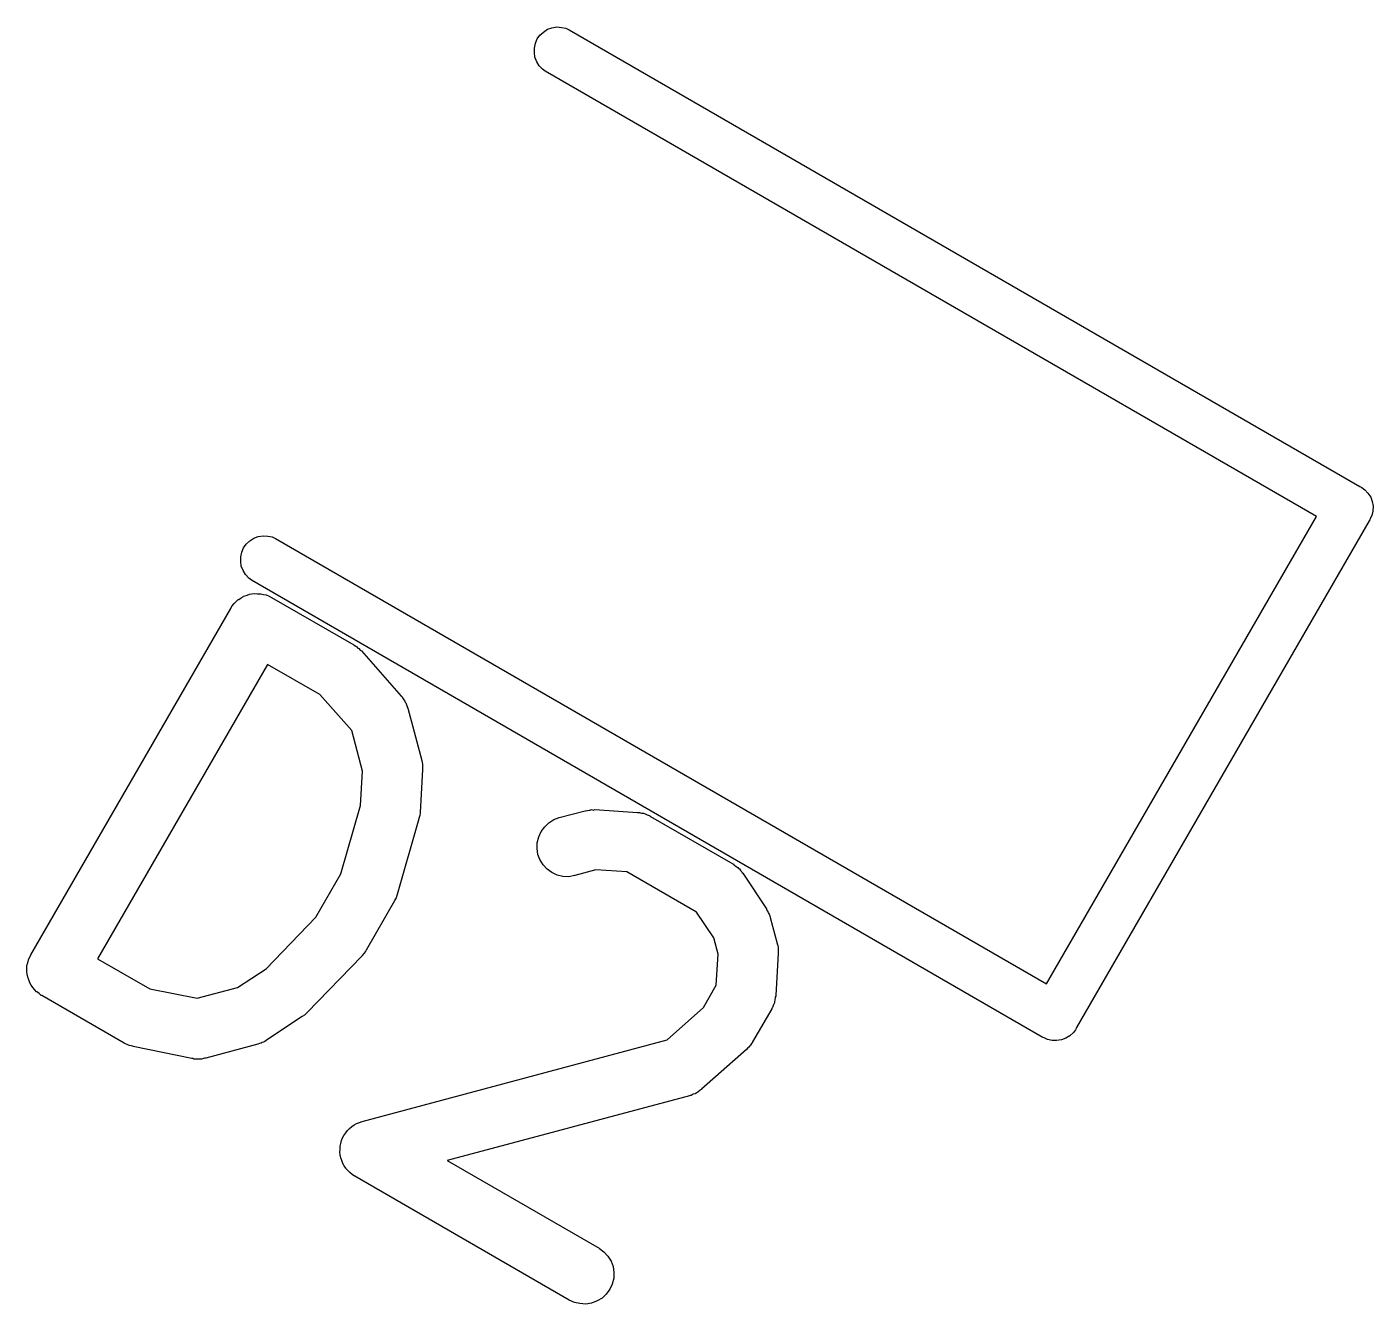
# Model space of a CAD drawing. Extents: x 113.5 to 162.5, y -151.1 to -75.5.
# Drawn here: x 156.345 to 159.714, y -113.098 to -109.903 of the extents above; entities that cross this region are included whole.
import ezdxf

# ---------------------------------------------------------------- set-up
doc = ezdxf.new("R2010")
doc.units = 0
doc.layers.add('BLACK', color=7, linetype='CONTINUOUS')

msp = doc.modelspace()

# ---------------------------------------------------------------- linework, layer by layer
at = {"layer": 'BLACK', "linetype": 'CONTINUOUS'}
for p, q in [((157.622, -109.933), (157.629, -109.924)), ((157.629, -109.924), (157.638, -109.916)), ((157.638, -109.916), (157.648, -109.909)), ((157.648, -109.909), (157.659, -109.905)), ((157.659, -109.905), (157.671, -109.903)), ((157.671, -109.903), (157.683, -109.904)), ((157.683, -109.904), (157.694, -109.906)), ((157.694, -109.906), (157.702, -109.91)), ((157.702, -109.91), (159.681, -111.053)), ((157.615, -109.956), (157.618, -109.944)), ((157.615, -109.967), (157.615, -109.956)), ((157.618, -109.944), (157.622, -109.933)), ((157.616, -109.979), (157.615, -109.967)), ((157.621, -109.99), (157.616, -109.979)), ((157.627, -110), (157.621, -109.99)), ((157.635, -110.009), (157.627, -110)), ((157.642, -110.014), (157.635, -110.009)), ((159.572, -111.128), (157.642, -110.014)), ((159.681, -111.053), (159.684, -111.054)), ((159.684, -111.054), (159.686, -111.055)), ((159.686, -111.055), (159.693, -111.061)), ((159.693, -111.061), (159.701, -111.069)), ((159.701, -111.069), (159.708, -111.079)), ((159.708, -111.079), (159.708, -111.079)), ((159.708, -111.079), (159.712, -111.09)), ((159.712, -111.09), (159.714, -111.102)), ((159.714, -111.102), (159.713, -111.114)), ((158.897, -112.297), (159.572, -111.128)), ((159.704, -111.139), (158.972, -112.406)), ((159.706, -111.136), (159.704, -111.139)), ((159.707, -111.133), (159.706, -111.136)), ((159.711, -111.125), (159.707, -111.133)), ((159.713, -111.114), (159.711, -111.125)), ((156.924, -111.178), (156.936, -111.176)), ((156.936, -111.176), (156.948, -111.177)), ((156.883, -111.217), (156.887, -111.206)), ((156.887, -111.206), (156.894, -111.197)), ((156.894, -111.197), (156.903, -111.189)), ((156.903, -111.189), (156.913, -111.182)), ((156.913, -111.182), (156.924, -111.178)), ((156.948, -111.177), (156.959, -111.179)), ((156.959, -111.179), (156.967, -111.183)), ((156.967, -111.183), (158.897, -112.297)), ((156.88, -111.229), (156.883, -111.217)), ((156.88, -111.24), (156.88, -111.229)), ((156.881, -111.252), (156.88, -111.24)), ((156.886, -111.263), (156.881, -111.252)), ((156.892, -111.273), (156.886, -111.263)), ((156.9, -111.282), (156.892, -111.273)), ((156.907, -111.287), (156.9, -111.282)), ((158.886, -112.43), (156.907, -111.287)), ((156.859, -111.351), (156.864, -111.345)), ((156.864, -111.345), (156.869, -111.34)), ((156.864, -111.345), (156.864, -111.345)), ((156.864, -111.345), (156.864, -111.345)), ((156.869, -111.34), (156.874, -111.335)), ((156.874, -111.335), (156.874, -111.335)), ((156.874, -111.335), (156.875, -111.335)), ((156.875, -111.335), (156.881, -111.331)), ((156.881, -111.331), (156.887, -111.328)), ((156.887, -111.327), (156.894, -111.325)), ((156.887, -111.328), (156.887, -111.327)), ((156.887, -111.328), (156.887, -111.328)), ((156.894, -111.325), (156.9, -111.323)), ((156.9, -111.323), (156.901, -111.323)), ((156.901, -111.322), (156.908, -111.321)), ((156.901, -111.323), (156.901, -111.322)), ((156.908, -111.321), (156.915, -111.32)), ((156.915, -111.32), (156.915, -111.32)), ((156.915, -111.32), (156.915, -111.32)), ((156.915, -111.32), (156.922, -111.321)), ((156.922, -111.321), (156.93, -111.321)), ((156.93, -111.321), (156.93, -111.321)), ((156.93, -111.321), (156.93, -111.321)), ((156.93, -111.321), (156.937, -111.323)), ((156.937, -111.323), (156.944, -111.324)), ((156.944, -111.324), (156.944, -111.324)), ((156.944, -111.324), (156.944, -111.324)), ((156.944, -111.324), (156.951, -111.327)), ((156.951, -111.327), (156.957, -111.33)), ((156.957, -111.33), (157.163, -111.449)), ((156.355, -112.224), (156.855, -111.358)), ((156.855, -111.357), (156.859, -111.351)), ((156.855, -111.358), (156.855, -111.357)), ((156.855, -111.357), (156.855, -111.357)), ((156.855, -111.357), (156.855, -111.357)), ((156.855, -111.357), (156.855, -111.357)), ((157.163, -111.449), (157.164, -111.45)), ((157.164, -111.45), (157.168, -111.452)), ((157.168, -111.452), (157.171, -111.454)), ((157.171, -111.454), (157.173, -111.457)), ((157.173, -111.457), (157.176, -111.458)), ((157.176, -111.458), (157.179, -111.462)), ((157.179, -111.462), (157.182, -111.464)), ((157.182, -111.464), (157.282, -111.577)), ((156.947, -111.498), (156.522, -112.234)), ((157.078, -111.573), (156.947, -111.498)), ((157.158, -111.663), (157.078, -111.573)), ((157.282, -111.577), (157.283, -111.578)), ((157.283, -111.578), (157.284, -111.58)), ((157.284, -111.58), (157.285, -111.581)), ((157.285, -111.581), (157.288, -111.586)), ((157.288, -111.586), (157.291, -111.59)), ((157.291, -111.59), (157.292, -111.592)), ((157.292, -111.592), (157.293, -111.594)), ((157.293, -111.594), (157.295, -111.599)), ((157.295, -111.599), (157.297, -111.603)), ((157.297, -111.603), (157.297, -111.605)), ((157.297, -111.605), (157.298, -111.607)), ((157.298, -111.607), (157.333, -111.738)), ((157.185, -111.765), (157.158, -111.663)), ((157.333, -111.738), (157.333, -111.739)), ((157.333, -111.739), (157.334, -111.743)), ((157.334, -111.743), (157.335, -111.747)), ((157.335, -111.747), (157.335, -111.75)), ((157.18, -111.851), (157.185, -111.765)), ((157.335, -111.761), (157.329, -111.868)), ((157.335, -111.75), (157.335, -111.753)), ((157.335, -111.753), (157.335, -111.757)), ((157.335, -111.757), (157.335, -111.761)), ((157.131, -112.022), (157.18, -111.851)), ((157.326, -111.884), (157.272, -112.073)), ((157.328, -111.876), (157.326, -111.883)), ((157.326, -111.883), (157.326, -111.883)), ((157.326, -111.883), (157.326, -111.884)), ((157.329, -111.869), (157.328, -111.876)), ((157.329, -111.868), (157.329, -111.869)), ((157.329, -111.869), (157.329, -111.869)), ((157.329, -111.869), (157.329, -111.869)), ((157.664, -111.886), (157.677, -111.881)), ((157.677, -111.881), (157.742, -111.864)), ((157.742, -111.864), (157.743, -111.864)), ((157.743, -111.864), (157.748, -111.863)), ((157.748, -111.863), (157.752, -111.862)), ((157.752, -111.862), (157.755, -111.862)), ((157.755, -111.862), (157.758, -111.861)), ((157.758, -111.861), (157.762, -111.862)), ((157.762, -111.862), (157.766, -111.861)), ((157.766, -111.861), (157.873, -111.868)), ((157.873, -111.868), (157.874, -111.868)), ((157.874, -111.868), (157.876, -111.868)), ((157.876, -111.868), (157.878, -111.868)), ((157.878, -111.868), (157.883, -111.87)), ((157.883, -111.87), (157.888, -111.87)), ((157.888, -111.87), (157.89, -111.871)), ((157.89, -111.871), (157.892, -111.872)), ((157.892, -111.872), (157.897, -111.874)), ((157.897, -111.874), (157.902, -111.876)), ((157.902, -111.876), (157.904, -111.877)), ((157.904, -111.877), (157.906, -111.878)), ((157.906, -111.878), (158.112, -111.997)), ((157.626, -111.929), (157.632, -111.916)), ((157.632, -111.916), (157.641, -111.904)), ((157.641, -111.904), (157.651, -111.894)), ((157.651, -111.894), (157.664, -111.886)), ((157.622, -111.944), (157.626, -111.929)), ((157.622, -111.958), (157.622, -111.944)), ((157.624, -111.973), (157.622, -111.958)), ((157.629, -111.986), (157.624, -111.973)), ((157.637, -111.999), (157.629, -111.986)), ((157.647, -112.01), (157.637, -111.999)), ((157.659, -112.018), (157.647, -112.01)), ((157.672, -112.025), (157.659, -112.018)), ((157.769, -112.012), (157.716, -112.026)), ((157.846, -112.017), (157.769, -112.012)), ((158.021, -112.118), (157.846, -112.017)), ((158.112, -111.997), (158.113, -111.997)), ((158.113, -111.997), (158.114, -111.999)), ((158.114, -111.999), (158.116, -112)), ((158.116, -112), (158.12, -112.003)), ((158.12, -112.003), (158.124, -112.006)), ((158.124, -112.006), (158.126, -112.008)), ((158.126, -112.008), (158.128, -112.009)), ((158.128, -112.009), (158.131, -112.013)), ((158.131, -112.013), (158.134, -112.017)), ((158.134, -112.017), (158.135, -112.019)), ((158.135, -112.019), (158.137, -112.02)), ((157.068, -112.13), (157.131, -112.022)), ((157.686, -112.028), (157.672, -112.025)), ((157.701, -112.029), (157.686, -112.028)), ((157.715, -112.026), (157.701, -112.029)), ((157.716, -112.026), (157.715, -112.026)), ((158.137, -112.02), (158.196, -112.109)), ((157.269, -112.082), (157.266, -112.087)), ((157.271, -112.076), (157.269, -112.082)), ((157.272, -112.074), (157.271, -112.075)), ((157.271, -112.075), (157.271, -112.076)), ((157.272, -112.073), (157.272, -112.074)), ((157.265, -112.089), (157.194, -112.213)), ((157.266, -112.088), (157.265, -112.089)), ((157.266, -112.087), (157.266, -112.088)), ((158.064, -112.182), (158.021, -112.118)), ((158.196, -112.109), (158.196, -112.11)), ((158.196, -112.11), (158.198, -112.114)), ((158.198, -112.114), (158.2, -112.118)), ((158.2, -112.118), (158.201, -112.12)), ((158.201, -112.12), (158.203, -112.123)), ((156.944, -112.259), (157.068, -112.13)), ((158.203, -112.123), (158.204, -112.127)), ((158.204, -112.127), (158.205, -112.131)), ((158.205, -112.131), (158.223, -112.196)), ((158.075, -112.223), (158.064, -112.182)), ((157.188, -112.221), (157.184, -112.226)), ((157.192, -112.216), (157.188, -112.221)), ((157.193, -112.214), (157.192, -112.215)), ((157.192, -112.215), (157.192, -112.216)), ((157.194, -112.213), (157.193, -112.214)), ((158.225, -112.22), (158.219, -112.326)), ((158.223, -112.196), (158.223, -112.197)), ((158.223, -112.197), (158.224, -112.201)), ((158.224, -112.201), (158.225, -112.206)), ((158.225, -112.206), (158.225, -112.209)), ((158.225, -112.209), (158.225, -112.212)), ((158.225, -112.212), (158.225, -112.216)), ((158.225, -112.216), (158.225, -112.22)), ((156.345, -112.251), (156.347, -112.244)), ((156.345, -112.258), (156.345, -112.251)), ((156.345, -112.251), (156.345, -112.251)), ((156.345, -112.251), (156.345, -112.251)), ((156.347, -112.244), (156.349, -112.237)), ((156.349, -112.236), (156.352, -112.23)), ((156.349, -112.237), (156.349, -112.236)), ((156.349, -112.237), (156.349, -112.237)), ((156.352, -112.23), (156.355, -112.224)), ((156.522, -112.234), (156.653, -112.309)), ((157.183, -112.228), (157.046, -112.369)), ((157.184, -112.227), (157.183, -112.228)), ((157.184, -112.226), (157.184, -112.227)), ((158.07, -112.3), (158.075, -112.223)), ((156.345, -112.265), (156.345, -112.258)), ((156.345, -112.266), (156.345, -112.265)), ((156.346, -112.273), (156.345, -112.266)), ((156.345, -112.266), (156.345, -112.266)), ((156.347, -112.28), (156.346, -112.273)), ((156.35, -112.287), (156.347, -112.28)), ((156.347, -112.28), (156.347, -112.28)), ((156.347, -112.28), (156.347, -112.28)), ((156.352, -112.294), (156.35, -112.287)), ((156.872, -112.306), (156.944, -112.259)), ((156.356, -112.3), (156.352, -112.294)), ((156.352, -112.294), (156.352, -112.294)), ((156.352, -112.294), (156.352, -112.294)), ((156.36, -112.306), (156.356, -112.3)), ((156.365, -112.312), (156.36, -112.306)), ((156.36, -112.306), (156.36, -112.306)), ((156.36, -112.306), (156.36, -112.306)), ((156.369, -112.317), (156.365, -112.312)), ((156.37, -112.317), (156.369, -112.317)), ((156.376, -112.321), (156.37, -112.317)), ((156.37, -112.317), (156.37, -112.317)), ((156.381, -112.326), (156.376, -112.321)), ((156.653, -112.309), (156.771, -112.333)), ((156.771, -112.333), (156.872, -112.306)), ((158.038, -112.356), (158.07, -112.3)), ((156.382, -112.326), (156.381, -112.326)), ((156.588, -112.445), (156.382, -112.326)), ((156.382, -112.326), (156.382, -112.326)), ((156.382, -112.326), (156.382, -112.326)), ((156.382, -112.326), (156.382, -112.326)), ((157.947, -112.437), (158.038, -112.356)), ((158.211, -112.356), (158.21, -112.357)), ((158.213, -112.351), (158.211, -112.356)), ((158.215, -112.346), (158.213, -112.351)), ((158.216, -112.344), (158.215, -112.346)), ((158.217, -112.337), (158.216, -112.342)), ((158.216, -112.342), (158.216, -112.344)), ((158.218, -112.332), (158.217, -112.337)), ((158.219, -112.328), (158.218, -112.33)), ((158.218, -112.33), (158.218, -112.332)), ((158.219, -112.326), (158.219, -112.328)), ((157.034, -112.379), (156.945, -112.438)), ((157.04, -112.375), (157.034, -112.379)), ((157.034, -112.379), (157.034, -112.379)), ((157.034, -112.379), (157.034, -112.379)), ((157.045, -112.37), (157.04, -112.375)), ((157.046, -112.369), (157.045, -112.37)), ((157.045, -112.37), (157.045, -112.37)), ((157.045, -112.37), (157.045, -112.37)), ((158.209, -112.359), (158.161, -112.442)), ((158.21, -112.357), (158.209, -112.359)), ((158.964, -112.419), (158.955, -112.427)), ((158.969, -112.412), (158.964, -112.419)), ((158.971, -112.409), (158.969, -112.412)), ((158.972, -112.406), (158.971, -112.409)), ((156.592, -112.447), (156.588, -112.445)), ((156.596, -112.449), (156.592, -112.447)), ((156.599, -112.45), (156.596, -112.449)), ((156.602, -112.451), (156.599, -112.45)), ((156.606, -112.452), (156.602, -112.451)), ((156.61, -112.453), (156.606, -112.452)), ((156.611, -112.454), (156.61, -112.453)), ((156.758, -112.484), (156.611, -112.454)), ((156.923, -112.448), (156.793, -112.483)), ((156.927, -112.446), (156.923, -112.448)), ((156.931, -112.445), (156.927, -112.446)), ((156.934, -112.444), (156.931, -112.445)), ((156.937, -112.443), (156.934, -112.444)), ((156.94, -112.441), (156.937, -112.443)), ((156.944, -112.439), (156.94, -112.441)), ((156.945, -112.438), (156.944, -112.439)), ((157.184, -112.641), (157.947, -112.437)), ((158.149, -112.457), (158.146, -112.461)), ((158.152, -112.455), (158.149, -112.457)), ((158.154, -112.452), (158.152, -112.455)), ((158.156, -112.45), (158.154, -112.452)), ((158.158, -112.446), (158.156, -112.45)), ((158.161, -112.443), (158.158, -112.446)), ((158.161, -112.442), (158.161, -112.443)), ((158.888, -112.431), (158.886, -112.43)), ((158.891, -112.432), (158.888, -112.431)), ((158.899, -112.436), (158.891, -112.432)), ((158.891, -112.432), (158.891, -112.432)), ((158.911, -112.439), (158.899, -112.436)), ((158.922, -112.439), (158.911, -112.439)), ((158.934, -112.437), (158.922, -112.439)), ((158.945, -112.433), (158.934, -112.437)), ((158.955, -112.427), (158.945, -112.433)), ((156.76, -112.484), (156.758, -112.484)), ((156.763, -112.485), (156.76, -112.484)), ((156.768, -112.485), (156.763, -112.485)), ((156.773, -112.485), (156.768, -112.485)), ((156.775, -112.485), (156.773, -112.485)), ((156.777, -112.485), (156.775, -112.485)), ((156.782, -112.485), (156.777, -112.485)), ((156.787, -112.484), (156.782, -112.485)), ((156.79, -112.483), (156.787, -112.484)), ((156.792, -112.483), (156.79, -112.483)), ((156.793, -112.483), (156.792, -112.483)), ((158.146, -112.461), (158.033, -112.56)), ((158.003, -112.577), (157.397, -112.739)), ((158.005, -112.576), (158.003, -112.577)), ((158.007, -112.576), (158.005, -112.576)), ((158.012, -112.573), (158.007, -112.576)), ((158.017, -112.572), (158.012, -112.573)), ((158.019, -112.57), (158.017, -112.572)), ((158.021, -112.57), (158.019, -112.57)), ((158.025, -112.567), (158.021, -112.57)), ((158.029, -112.564), (158.025, -112.567)), ((158.031, -112.562), (158.029, -112.564)), ((158.033, -112.561), (158.031, -112.562)), ((158.033, -112.56), (158.033, -112.561)), ((157.147, -112.664), (157.152, -112.659)), ((157.152, -112.659), (157.158, -112.654)), ((157.158, -112.654), (157.164, -112.65)), ((157.158, -112.654), (157.158, -112.654)), ((157.158, -112.654), (157.158, -112.654)), ((157.164, -112.65), (157.17, -112.646)), ((157.17, -112.646), (157.177, -112.644)), ((157.17, -112.646), (157.17, -112.646)), ((157.17, -112.646), (157.17, -112.646)), ((157.177, -112.644), (157.184, -112.641)), ((157.184, -112.641), (157.184, -112.641)), ((157.184, -112.641), (157.184, -112.641)), ((157.184, -112.641), (157.184, -112.641)), ((157.131, -112.696), (157.132, -112.689)), ((157.132, -112.689), (157.135, -112.682)), ((157.132, -112.689), (157.132, -112.689)), ((157.132, -112.689), (157.132, -112.689)), ((157.135, -112.682), (157.138, -112.676)), ((157.138, -112.676), (157.143, -112.67)), ((157.138, -112.676), (157.138, -112.676)), ((157.138, -112.676), (157.138, -112.676)), ((157.143, -112.67), (157.147, -112.664)), ((157.147, -112.664), (157.147, -112.664)), ((157.147, -112.664), (157.147, -112.664)), ((157.128, -112.718), (157.129, -112.711)), ((157.129, -112.725), (157.128, -112.718)), ((157.128, -112.718), (157.128, -112.718)), ((157.128, -112.718), (157.128, -112.718)), ((157.129, -112.703), (157.131, -112.696)), ((157.129, -112.711), (157.129, -112.703)), ((157.129, -112.703), (157.129, -112.703)), ((157.129, -112.703), (157.129, -112.703)), ((157.131, -112.732), (157.129, -112.725)), ((157.133, -112.739), (157.131, -112.732)), ((157.131, -112.732), (157.131, -112.732)), ((157.131, -112.732), (157.131, -112.732)), ((157.136, -112.746), (157.133, -112.739)), ((157.139, -112.752), (157.136, -112.746)), ((157.136, -112.746), (157.136, -112.746)), ((157.136, -112.746), (157.136, -112.746)), ((157.143, -112.758), (157.139, -112.752)), ((157.143, -112.759), (157.143, -112.758)), ((157.148, -112.764), (157.143, -112.759)), ((157.143, -112.759), (157.143, -112.759)), ((157.397, -112.739), (157.777, -112.958)), ((157.153, -112.769), (157.148, -112.764)), ((157.159, -112.774), (157.153, -112.769)), ((157.153, -112.769), (157.153, -112.769)), ((157.153, -112.769), (157.153, -112.769)), ((157.165, -112.778), (157.159, -112.774)), ((157.166, -112.778), (157.165, -112.778)), ((157.165, -112.778), (157.165, -112.778)), ((157.165, -112.778), (157.165, -112.778)), ((157.165, -112.778), (157.165, -112.778)), ((157.702, -113.088), (157.166, -112.778)), ((157.777, -112.958), (157.778, -112.959)), ((157.778, -112.959), (157.789, -112.967)), ((157.789, -112.967), (157.799, -112.978)), ((157.799, -112.978), (157.807, -112.991)), ((157.807, -112.991), (157.812, -113.004)), ((157.812, -113.004), (157.814, -113.019)), ((157.814, -113.019), (157.814, -113.033)), ((157.804, -113.061), (157.795, -113.073)), ((157.81, -113.048), (157.804, -113.061)), ((157.814, -113.033), (157.81, -113.048)), ((157.715, -113.094), (157.702, -113.088)), ((157.729, -113.097), (157.715, -113.094)), ((157.744, -113.098), (157.729, -113.097)), ((157.758, -113.096), (157.744, -113.098)), ((157.772, -113.09), (157.758, -113.096)), ((157.785, -113.083), (157.772, -113.09)), ((157.795, -113.073), (157.785, -113.083))]:
    msp.add_line(p, q, dxfattribs=at)

doc.saveas('drawing.dxf')
